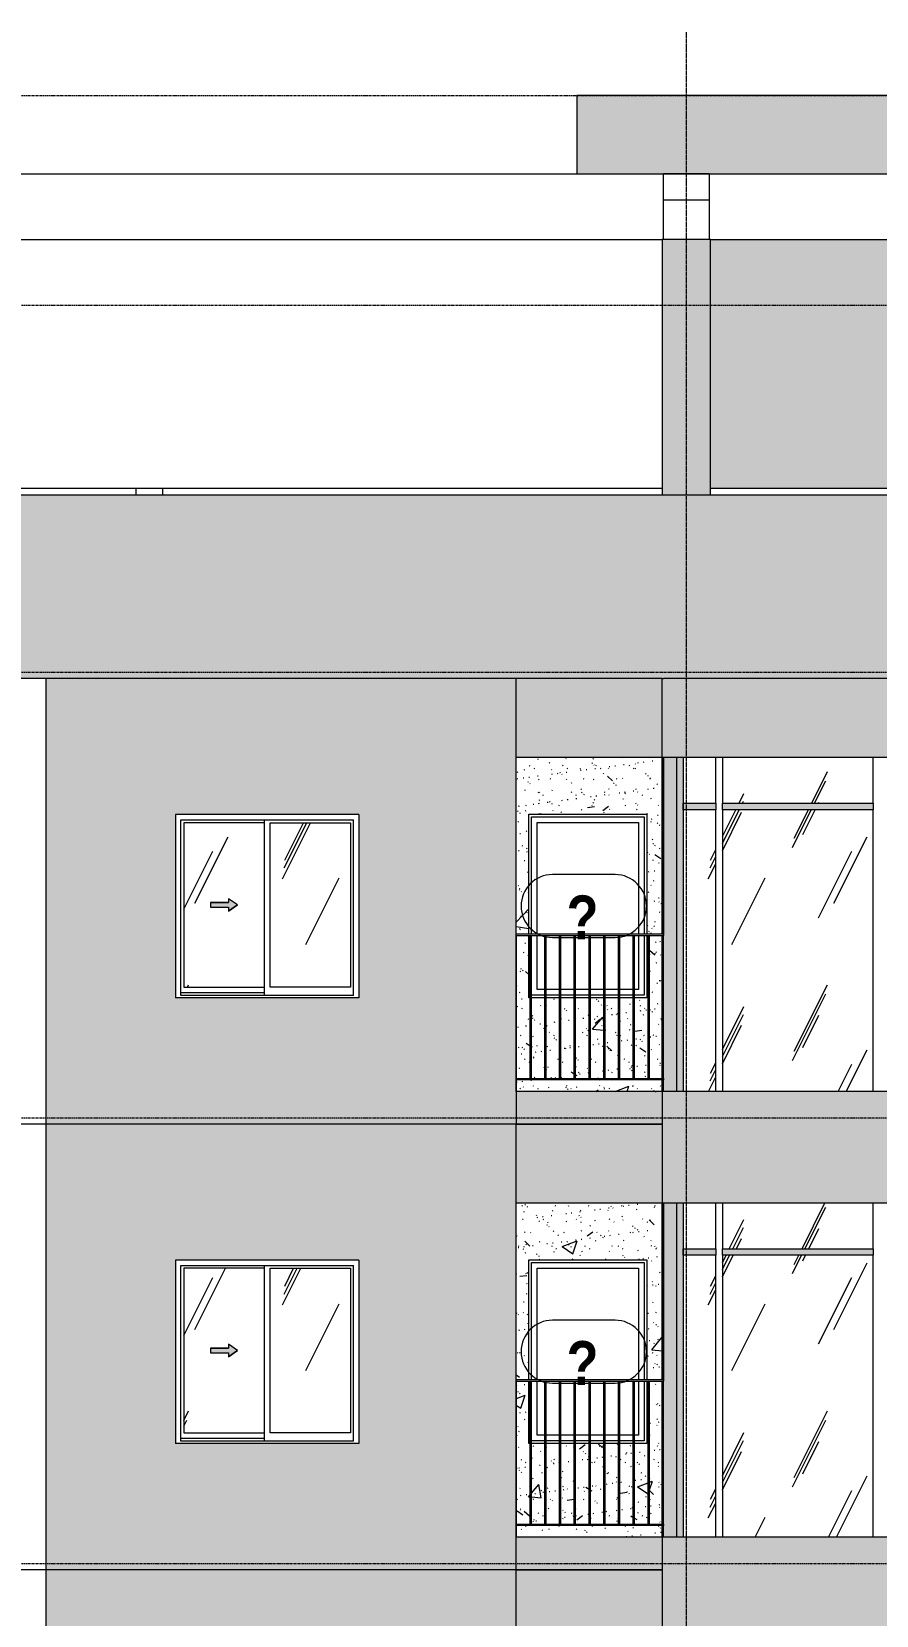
# Model space of a CAD drawing. Header units: millimetres. Extents: x -134153 to 99383, y -5233 to 35400.
# Drawn here: x -88550 to -82103, y 22203 to 34286 of the extents above; entities that cross this region are included whole.
import ezdxf

# ---------------------------------------------------------------- set-up
doc = ezdxf.new("R2010")
doc.units = ezdxf.units.MM
for name, pattern in [('1 NÉT CALL OUT', [6, 3, -3]), ('Centre', [31.75, 6.35, -4.7625, 15.875, -4.7625]), ('Grid Line', [22.225, 12.7, -3.175, 3.175, -3.175])]:
    doc.linetypes.add(name, pattern=pattern)
for name, color, linetype, lineweight in [('0-1', 7, 'Continuous', 5), ('A-DETL-GENF', 92, 'Continuous', 9), ('A-DETL-GENF-1', 92, '1 NÉT CALL OUT', 9), ('A-FLOR-1', 7, 'Continuous', 9), ('A-FLOR-HRAL-1', 253, 'Continuous', 9), ('A-FLOR-LEVL-2', 51, 'Centre', 9), ('A-GLAZ', 151, 'Continuous', 9), ('A-GLAZ-1', 253, 'Continuous', 9), ('A-GLAZ-2', 7, 'Continuous', 9), ('A-GLAZ-3', 7, '1 NÉT CALL OUT', 9), ('A-GLAZ-CURT', 52, 'Continuous', 9), ('A-GLAZ-CWMG', 51, 'Continuous', 9), ('A-GLAZ-IDEN', 152, 'Continuous', 9), ('A-WALL', 113, 'Continuous', 9), ('A-WALL-PATT-1', 9, 'Continuous', 9), ('A-WALL-PATT-2', 111, 'Continuous', 5), ('I-WALL', 2, 'Continuous', 9), ('I-WALL-1', 7, 'Continuous', 9), ('S-BEAM-1', 7, 'Continuous', 9), ('S-COLS', 52, 'Continuous', 9), ('S-COLS-1', 7, 'Continuous', 9), ('S-GRID-1', 1, 'Grid Line', 9)]:
    doc.layers.add(name, color=color, linetype=linetype, lineweight=lineweight)
doc.styles.add('Arial_B_1', font='arialbd_0.ttf', dxfattribs={"width": 0.85, "height": 336})
pattern_1 = [(50, (-81864.4, 1200), (1165.978, -102.01), [121.92, -1341.12]), (355, (-81864.4, 1200), (-225.554, 1222.763), [97.536, -1072.896]), (100.451, (-81767.3, 1191.5), (940.433, 1120.746), [103.616, -1139.776]), (46.184, (-81864.4, 1525.1), (1734.906, -269.074), [182.88, -2011.68]), (96.636, (-81719.9, 1502.7), (1519.38, 1583.54), [155.42, -1709.66]), (351.184, (-81864.4, 1525.1), (1519.39, 1583.52), [146.3, -1609.34]), (21, (-81701.9, 1443.8), (970.332, -654.498), [121.92, -1341.12]), (326, (-81701.9, 1443.8), (395.533, 1178.804), [97.536, -1072.896]), (71.451, (-81621, 1389.3), (1365.87, 524.296), [103.616, -1139.776]), (37.5, (-81864.44, 1200), (19.767, 541.153), [53.645, -1006.246, 53.645, -1035.507, -1076.96]), (37.5, (-81864.44, 1200), (19.767, 541.153), [-2149.043, 53.645, -1023.315]), (7.5, (-81864.44, 1200), (427.646, 641.156), [53.645, -567.334, 53.645, -981.862, -410.464]), (7.5, (-81864.44, 1200), (427.646, 641.156), [-1656.486, 53.645, -356.82]), (327.5, (-82226.95, 1200), (867.782, -36.665), [53.645, -352.755, 53.645, -1214.323, -1682.496]), (327.5, (-82226.95, 1200), (867.782, -36.665), [-1674.368, 53.645, -1628.85]), (317.5, (-82389.5, 1200), (948.028, 162.73), [53.645, -474.675, 53.645, -788.416, -1194.816]), (317.5, (-82389.5, 1200), (948.028, 162.73), [-1370.38, 53.645, -1141.17])]
pattern_2 = [(37.5, (-81864.44, 1200), (-5.1206, 156.61216), [5.364, -118.181, 5.364, -132.812, -132.08]), (37.5, (-81864.44, 1200), (-5.1206, 156.61216), [-261.722, 5.364, -126.716]), (7.5, (-81864.44, 1200), (143.847, 229.3842), [5.364, -61.285, 5.364, -105.989, -42.672]), (7.5, (-81864.44, 1200), (143.847, 229.3842), [-178.003, 5.364, -37.308]), (327.5, (-81964.42, 1200), (253.1176, 0.4601), [5.364, -35.276, 5.364, -140.94, -191.008]), (327.5, (-81964.42, 1200), (253.1176, 0.4601), [-186.944, 5.364, -185.644]), (317.5, (-81964.42, 1200), (244.3381, 71.3376), [5.364, -14.956, 5.364, -90.546, -109.728]), (317.5, (-81964.42, 1200), (244.3381, 71.3376), [-116.23, 5.364, -104.364])]
pattern_3 = [(63.435, (-79954.8, 1311.3), (-0.002, 1625.6), [567.96, -3066.99]), (63.435, (-81580.4, 1311.3), (-0.002, 1625.6), [567.96, -3066.99]), (63.435, (-79176.65, 1625.35), (-0.002, 1625.6), [567.96, -3066.99]), (63.435, (-80802.25, 1625.35), (-0.002, 1625.6), [567.96, -3066.99]), (63.435, (-79294.4, 1514.5), (-0.002, 1625.6), [567.96, -3066.99]), (63.435, (-80920, 1514.5), (-0.002, 1625.6), [567.96, -3066.99]), (63.435, (-79414.5, 2149.4), (-0.002, 1625.6), [276.055, -3358.9]), (63.435, (-81040.1, 2149.4), (-0.002, 1625.6), [276.055, -3358.9]), (63.435, (-79493, 2051.15), (-0.002, 1625.6), [567.96, -3066.99]), (63.435, (-81118.6, 2051.15), (-0.002, 1625.6), [567.96, -3066.99]), (63.435, (-79479.15, 2121.7), (-0.002, 1625.6), [567.96, -3066.99]), (63.435, (-81104.76, 2121.7), (-0.002, 1625.6), [567.96, -3066.99]), (63.435, (-80135, 1812.2), (-0.002, 1625.6), [567.96, -3066.99]), (63.435, (-81760.6, 1812.2), (-0.002, 1625.6), [567.96, -3066.99]), (63.435, (-80121.15, 1895.35), (-0.002, 1625.6), [567.96, -3066.99]), (63.435, (-81746.75, 1895.35), (-0.002, 1625.6), [567.96, -3066.99]), (63.435, (-80117.4, 1955.3), (-0.002, 1625.6), [567.96, -3066.99]), (63.435, (-81743, 1955.3), (-0.002, 1625.6), [567.96, -3066.99])]

# ---------------------------------------------------------------- blocks, each defined once
blk = doc.blocks.new('NCV_TKTC_KET CAU_rvt-1-TKCS_MẶT ĐỨNG HƯỚNG BẮC')
at = {"layer": 'A-FLOR-1'}
for p, q in [((-83728, 33200), (-83378, 33200)), ((-83378, 33000), (-83728, 33000))]:
    blk.add_line(p, q, dxfattribs=at)
at = {"layer": 'S-BEAM-1'}
for p, q in [((-91578, 33200), (-83728, 33200)), ((-83728, 32700), (-83728, 33200)), ((-83378, 33200), (-77528, 33200)), ((-83378, 33200), (-83378, 32700)), ((-91568, 32700), (-83738, 32700)), ((-83368, 32700), (-77538, 32700))]:
    blk.add_line(p, q, dxfattribs=at)
at = {"layer": 'S-COLS-1'}
blk.add_line((-83378, 33200), (-83728, 33200), dxfattribs=at)
blk = doc.blocks.new('M_Fixed - 900 x 1400-901191-TKCS_MẶT ĐỨNG HƯỚNG BẮC')
at = {"layer": 'A-GLAZ-2'}
for p, q in [((-62136, 7896), (-61274, 7896)), ((-62136, 7000), (-62136, 7896)), ((-61274, 7896), (-61274, 7000)), ((-62092, 7852), (-61318, 7852)), ((-62092, 7000), (-62092, 7852)), ((-61318, 7852), (-61318, 7000)), ((-62092, 6578), (-62092, 6990)), ((-61318, 6990), (-61318, 6578)), ((-61274, 6990), (-61274, 6534)), ((-62033, 6534), (-62135, 6534)), ((-62033, 6578), (-62092, 6578)), ((-61920, 6578), (-62023, 6578)), ((-61920, 6534), (-62023, 6534)), ((-61808, 6578), (-61910, 6578)), ((-61808, 6534), (-61910, 6534)), ((-61695, 6578), (-61798, 6578)), ((-61695, 6534), (-61798, 6534)), ((-61583, 6578), (-61685, 6578)), ((-61583, 6534), (-61685, 6534)), ((-61470, 6578), (-61573, 6578)), ((-61470, 6534), (-61573, 6534)), ((-61358, 6578), (-61460, 6578)), ((-61358, 6534), (-61460, 6534)), ((-61318, 6578), (-61348, 6578)), ((-61274, 6534), (-61348, 6534))]:
    blk.add_line(p, q, dxfattribs=at)
blk = doc.blocks.new('Railing - 10mm-901206-TKCS_MẶT ĐỨNG HƯỚNG BẮC')
at = {"layer": 'A-FLOR-HRAL-1'}
for p, q in [((-62145.064287, 5900), (-62145.064287, 6990)), ((-62135.064287, 5900), (-62135.064287, 6990))]:
    blk.add_line(p, q, dxfattribs=at)
blk = doc.blocks.new('Railing - 50 x 10mm-V96-TKCS_MẶT ĐỨNG HƯỚNG BẮC')
at = {"layer": 'A-FLOR-HRAL-1'}
for p in [(-84853, 23990), (-84848, 22800)]:
    blk.add_line(p, (-84848, 23990), dxfattribs=at)
blk = doc.blocks.new('Railing - 50 x 10mm-V97-TKCS_MẶT ĐỨNG HƯỚNG BẮC')
at = {"layer": 'A-FLOR-HRAL-1'}
for p, q in [((-83733, 23990), (-83728, 23990)), ((-83733, 22800), (-83733, 23990))]:
    blk.add_line(p, q, dxfattribs=at)
blk = doc.blocks.new('Railing - Railing-990164-TKCS_MẶT ĐỨNG HƯỚNG BẮC')
at = {"layer": 'A-FLOR-HRAL-1'}
for p, q in [((-84853, 22900), (-83728, 22900)), ((-83728, 22890), (-84853, 22890)), ((-83728, 22900), (-83728, 22890))]:
    blk.add_line(p, q, dxfattribs=at)
for name, p in [('Railing - 50 x 10mm-V96-TKCS_MẶT ĐỨNG HƯỚNG BẮC', (0, 0)), ('Railing - 10mm-901206-TKCS_MẶT ĐỨNG HƯỚNG BẮC', (-22600, 17000)), ('Railing - 10mm-901206-TKCS_MẶT ĐỨNG HƯỚNG BẮC', (-22488, 17000)), ('Railing - 10mm-901206-TKCS_MẶT ĐỨNG HƯỚNG BẮC', (-22375, 17000)), ('Railing - 10mm-901206-TKCS_MẶT ĐỨNG HƯỚNG BẮC', (-22263, 17000)), ('Railing - 10mm-901206-TKCS_MẶT ĐỨNG HƯỚNG BẮC', (-22150, 17000)), ('Railing - 10mm-901206-TKCS_MẶT ĐỨNG HƯỚNG BẮC', (-22038, 17000)), ('Railing - 10mm-901206-TKCS_MẶT ĐỨNG HƯỚNG BẮC', (-21925, 17000)), ('Railing - 10mm-901206-TKCS_MẶT ĐỨNG HƯỚNG BẮC', (-21813, 17000)), ('Railing - 10mm-901206-TKCS_MẶT ĐỨNG HƯỚNG BẮC', (-21700, 17000)), ('Railing - 50 x 10mm-V97-TKCS_MẶT ĐỨNG HƯỚNG BẮC', (0, 0))]:
    blk.add_blockref(name, p)
blk = doc.blocks.new('Top Rail Type - Top Rail_Internal_-990165-TKCS_MẶT ĐỨNG HƯỚNG BẮC')
at = {"layer": 'A-FLOR-HRAL-1'}
for p, q in [((-83728, 24000), (-84853, 24000)), ((-84853, 23990), (-83728, 23990)), ((-83728, 24000), (-83728, 23990))]:
    blk.add_line(p, q, dxfattribs=at)
blk = doc.blocks.new('NCV_TKTC_TANG 6 - 8_rvt-1-TKCS_MẶT ĐỨNG HƯỚNG BẮC')
at = {"layer": 'A-WALL-PATT-1'}
h = blk.add_hatch(dxfattribs=at)
h.set_pattern_fill('FP_2', color=256, style=0, pattern_type=2)
h.set_pattern_definition(pattern_1)
h.paths.add_polyline_path([(-84848, 22800), (-83738, 22800), (-83738, 22890), (-84848, 22890)])
h.paths.add_polyline_path([(-84295, 22900), (-84295, 23515), (-84398, 23515), (-84398, 22900)])
h.paths.add_polyline_path([(-83763, 22900), (-83738, 22900), (-83738, 23990), (-83835, 23990), (-83835, 22900), (-83764, 22900)])
h.paths.add_polyline_path([(-84408, 22900), (-84408, 23515), (-84510, 23515), (-84510, 22900)])
h.paths.add_polyline_path([(-84520, 22900), (-84520, 23515), (-84623, 23515), (-84623, 22900)])
h.paths.add_polyline_path([(-84633, 22900), (-84633, 23515), (-84735, 23515), (-84735, 22900)])
h.paths.add_polyline_path([(-84285, 22900), (-84183, 22900), (-84183, 23515), (-84285, 23515), (-84285, 23077)])
h.paths.add_polyline_path([(-84173, 22900), (-84070, 22900), (-84070, 23515), (-84173, 23515), (-84173, 23020)])
h.paths.add_polyline_path([(-84060, 22900), (-83958, 22900), (-83958, 23515), (-84060, 23515), (-84060, 22924)])
h.paths.add_polyline_path([(-84745, 22900), (-84745, 23515), (-84755, 23515), (-84755, 23990), (-84848, 23990), (-84848, 22900)])
h.paths.add_polyline_path([(-83845, 22900), (-83845, 23990), (-83855, 23990), (-83855, 23515), (-83948, 23515), (-83948, 22900)])
h.paths.add_polyline_path([(-83855, 24000), (-83738, 24000), (-83738, 25350), (-84853, 25350), (-84853, 24000), (-84755, 24000), (-84755, 24915), (-83855, 24915), (-83855, 24181)])
h = blk.add_hatch(dxfattribs=at)
h.set_pattern_fill('FP_3', color=256, style=0, pattern_type=2)
h.set_pattern_definition(pattern_2)
h.paths.add_polyline_path([(-84848, 22800), (-83738, 22800), (-83738, 22890), (-84848, 22890)])
h.paths.add_polyline_path([(-84295, 22900), (-84295, 23515), (-84398, 23515), (-84398, 22900)])
h.paths.add_polyline_path([(-83763, 22900), (-83738, 22900), (-83738, 23990), (-83835, 23990), (-83835, 22900), (-83764, 22900)])
h.paths.add_polyline_path([(-84408, 22900), (-84408, 23515), (-84510, 23515), (-84510, 22900)])
h.paths.add_polyline_path([(-84520, 22900), (-84520, 23515), (-84623, 23515), (-84623, 22900)])
h.paths.add_polyline_path([(-84633, 22900), (-84633, 23515), (-84735, 23515), (-84735, 22900)])
h.paths.add_polyline_path([(-84285, 22900), (-84183, 22900), (-84183, 23515), (-84285, 23515), (-84285, 23077)])
h.paths.add_polyline_path([(-84173, 22900), (-84070, 22900), (-84070, 23515), (-84173, 23515), (-84173, 23020)])
h.paths.add_polyline_path([(-84060, 22900), (-83958, 22900), (-83958, 23515), (-84060, 23515), (-84060, 22924)])
h.paths.add_polyline_path([(-84745, 22900), (-84745, 23515), (-84755, 23515), (-84755, 23990), (-84848, 23990), (-84848, 22900)])
h.paths.add_polyline_path([(-83845, 22900), (-83845, 23990), (-83855, 23990), (-83855, 23515), (-83948, 23515), (-83948, 22900)])
h.paths.add_polyline_path([(-83855, 24000), (-83738, 24000), (-83738, 25350), (-84853, 25350), (-84853, 24000), (-84755, 24000), (-84755, 24915), (-83855, 24915), (-83855, 24181)])
h = blk.add_hatch(dxfattribs=at)
h.set_pattern_fill('FP_2', color=256, style=0, pattern_type=2)
h.set_pattern_definition(pattern_1)
h.paths.add_polyline_path([(-83738, 22800), (-83733, 22800), (-83733, 22890), (-83738, 22890)])
h.paths.add_polyline_path([(-83737, 22900), (-83733, 22900), (-83734, 23990), (-83738, 23990), (-83738, 22900)])
h.paths.add_polyline_path([(-83738, 24000), (-83728, 24000), (-83729, 25350), (-83738, 25350), (-83738, 25285)])
h = blk.add_hatch(dxfattribs=at)
h.set_pattern_fill('FP_3', color=256, style=0, pattern_type=2)
h.set_pattern_definition(pattern_2)
h.paths.add_polyline_path([(-83738, 22800), (-83733, 22800), (-83733, 22890), (-83738, 22890)])
h.paths.add_polyline_path([(-83737, 22900), (-83733, 22900), (-83734, 23990), (-83738, 23990), (-83738, 22900)])
h.paths.add_polyline_path([(-83738, 24000), (-83728, 24000), (-83729, 25350), (-83738, 25350), (-83738, 25285)])
at = {"layer": 'I-WALL-1'}
for p, q in [((-83738, 24000), (-83738, 25350)), ((-83728, 25350), (-83728, 24000)), ((-84755, 24000), (-84755, 24915)), ((-84755, 24915), (-83855, 24915)), ((-83855, 24915), (-83855, 24000)), ((-84755, 23515), (-84755, 23990)), ((-83855, 23990), (-83855, 23515)), ((-83738, 22900), (-83738, 23990)), ((-84745, 23515), (-84755, 23515)), ((-84633, 23515), (-84735, 23515)), ((-84520, 23515), (-84623, 23515)), ((-84408, 23515), (-84510, 23515)), ((-84295, 23515), (-84398, 23515)), ((-84183, 23515), (-84285, 23515)), ((-84070, 23515), (-84173, 23515)), ((-83958, 23515), (-84060, 23515)), ((-83855, 23515), (-83948, 23515)), ((-83738, 22800), (-83738, 22890))]:
    blk.add_line(p, q, dxfattribs=at)
at = {"layer": 'A-FLOR-HRAL-1'}
for name in ['Top Rail Type - Top Rail_Internal_-990165-TKCS_MẶT ĐỨNG HƯỚNG BẮC', 'Railing - Railing-990164-TKCS_MẶT ĐỨNG HƯỚNG BẮC']:
    blk.add_blockref(name, (0, 0), dxfattribs=at)
at = {"layer": 'A-GLAZ-1'}
blk.add_blockref('M_Fixed - 900 x 1400-901191-TKCS_MẶT ĐỨNG HƯỚNG BẮC', (-22600, 17000), dxfattribs=at)
blk = doc.blocks.new('Railing - Railing-V98-TKCS_MẶT ĐỨNG HƯỚNG BẮC')
at = {"layer": 'A-FLOR-HRAL-1'}
for p, q in [((-84853, 26300), (-83728, 26300)), ((-83728, 26290), (-84853, 26290)), ((-83728, 26300), (-83728, 26290))]:
    blk.add_line(p, q, dxfattribs=at)
for name, p in [('Railing - 50 x 10mm-V96-TKCS_MẶT ĐỨNG HƯỚNG BẮC', (0, 3400)), ('Railing - 10mm-901206-TKCS_MẶT ĐỨNG HƯỚNG BẮC', (-22600, 20400)), ('Railing - 10mm-901206-TKCS_MẶT ĐỨNG HƯỚNG BẮC', (-22488, 20400)), ('Railing - 10mm-901206-TKCS_MẶT ĐỨNG HƯỚNG BẮC', (-22375, 20400)), ('Railing - 10mm-901206-TKCS_MẶT ĐỨNG HƯỚNG BẮC', (-22263, 20400)), ('Railing - 10mm-901206-TKCS_MẶT ĐỨNG HƯỚNG BẮC', (-22150, 20400)), ('Railing - 10mm-901206-TKCS_MẶT ĐỨNG HƯỚNG BẮC', (-22038, 20400)), ('Railing - 10mm-901206-TKCS_MẶT ĐỨNG HƯỚNG BẮC', (-21925, 20400)), ('Railing - 10mm-901206-TKCS_MẶT ĐỨNG HƯỚNG BẮC', (-21813, 20400)), ('Railing - 10mm-901206-TKCS_MẶT ĐỨNG HƯỚNG BẮC', (-21700, 20400)), ('Railing - 50 x 10mm-V97-TKCS_MẶT ĐỨNG HƯỚNG BẮC', (0, 3400))]:
    blk.add_blockref(name, p)
blk = doc.blocks.new('NCV_TKTC_TANG 6 - 8_rvt-2-TKCS_MẶT ĐỨNG HƯỚNG BẮC')
at = {"layer": 'A-WALL-PATT-1'}
h = blk.add_hatch(dxfattribs=at)
h.set_pattern_fill('FP_2', color=256, style=0, pattern_type=2)
h.set_pattern_definition(pattern_1)
h.paths.add_polyline_path([(-83763, 26200), (-83738, 26200), (-83738, 26290), (-84848, 26290), (-84848, 26200), (-83914, 26200)])
h.paths.add_polyline_path([(-83738, 26300), (-83738, 27390), (-83835, 27390), (-83835, 26300), (-83742, 26300)])
h.paths.add_polyline_path([(-84623, 26300), (-84520, 26300), (-84520, 26915), (-84623, 26915), (-84623, 26389)])
h.paths.add_polyline_path([(-84633, 26300), (-84633, 26915), (-84735, 26915), (-84735, 26300)])
h.paths.add_polyline_path([(-84745, 26300), (-84745, 26915), (-84755, 26915), (-84755, 27390), (-84848, 27390), (-84848, 26300)])
h.paths.add_polyline_path([(-84408, 26300), (-84408, 26915), (-84510, 26915), (-84510, 26300)])
h.paths.add_polyline_path([(-84398, 26300), (-84295, 26300), (-84295, 26915), (-84398, 26915), (-84398, 26389)])
h.paths.add_polyline_path([(-84285, 26300), (-84183, 26300), (-84183, 26915), (-84285, 26915), (-84285, 26389)])
h.paths.add_polyline_path([(-84173, 26300), (-84070, 26300), (-84070, 26915), (-84173, 26915), (-84173, 26389)])
h.paths.add_polyline_path([(-84060, 26300), (-83958, 26300), (-83958, 26915), (-84060, 26915), (-84060, 26324)])
h.paths.add_polyline_path([(-83948, 26300), (-83845, 26300), (-83845, 27390), (-83855, 27390), (-83855, 26915), (-83948, 26915), (-83948, 26389)])
h.paths.add_polyline_path([(-83855, 27400), (-83738, 27400), (-83738, 28750), (-84853, 28750), (-84853, 27400), (-84755, 27400), (-84755, 28315), (-83855, 28315), (-83855, 27493)])
h = blk.add_hatch(dxfattribs=at)
h.set_pattern_fill('FP_3', color=256, style=0, pattern_type=2)
h.set_pattern_definition(pattern_2)
h.paths.add_polyline_path([(-83763, 26200), (-83738, 26200), (-83738, 26290), (-84848, 26290), (-84848, 26200), (-83914, 26200)])
h.paths.add_polyline_path([(-83738, 26300), (-83738, 27390), (-83835, 27390), (-83835, 26300), (-83742, 26300)])
h.paths.add_polyline_path([(-84623, 26300), (-84520, 26300), (-84520, 26915), (-84623, 26915), (-84623, 26389)])
h.paths.add_polyline_path([(-84633, 26300), (-84633, 26915), (-84735, 26915), (-84735, 26300)])
h.paths.add_polyline_path([(-84745, 26300), (-84745, 26915), (-84755, 26915), (-84755, 27390), (-84848, 27390), (-84848, 26300)])
h.paths.add_polyline_path([(-84408, 26300), (-84408, 26915), (-84510, 26915), (-84510, 26300)])
h.paths.add_polyline_path([(-84398, 26300), (-84295, 26300), (-84295, 26915), (-84398, 26915), (-84398, 26389)])
h.paths.add_polyline_path([(-84285, 26300), (-84183, 26300), (-84183, 26915), (-84285, 26915), (-84285, 26389)])
h.paths.add_polyline_path([(-84173, 26300), (-84070, 26300), (-84070, 26915), (-84173, 26915), (-84173, 26389)])
h.paths.add_polyline_path([(-84060, 26300), (-83958, 26300), (-83958, 26915), (-84060, 26915), (-84060, 26324)])
h.paths.add_polyline_path([(-83948, 26300), (-83845, 26300), (-83845, 27390), (-83855, 27390), (-83855, 26915), (-83948, 26915), (-83948, 26389)])
h.paths.add_polyline_path([(-83855, 27400), (-83738, 27400), (-83738, 28750), (-84853, 28750), (-84853, 27400), (-84755, 27400), (-84755, 28315), (-83855, 28315), (-83855, 27493)])
h = blk.add_hatch(dxfattribs=at)
h.set_pattern_fill('FP_3', color=256, style=0, pattern_type=2)
h.set_pattern_definition(pattern_2)
h.paths.add_polyline_path([(-83738, 26200), (-83733, 26200), (-83733, 26290), (-83738, 26290)])
h.paths.add_polyline_path([(-83738, 26300), (-83733, 26300), (-83734, 27390), (-83738, 27390), (-83738, 26300)])
h.paths.add_polyline_path([(-83738, 27400), (-83728, 27400), (-83729, 28750), (-83738, 28750), (-83738, 27493)])
at = {"layer": 'I-WALL-1'}
for p, q in [((-83738, 27400), (-83738, 28750)), ((-83728, 28750), (-83728, 27400)), ((-84755, 27400), (-84755, 28315)), ((-84755, 28315), (-83855, 28315)), ((-83855, 28315), (-83855, 27400)), ((-84755, 26915), (-84755, 27390)), ((-83855, 27390), (-83855, 26915)), ((-83738, 26300), (-83738, 27390)), ((-84745, 26915), (-84755, 26915)), ((-84633, 26915), (-84735, 26915)), ((-84520, 26915), (-84623, 26915)), ((-84408, 26915), (-84510, 26915)), ((-84295, 26915), (-84398, 26915)), ((-84183, 26915), (-84285, 26915)), ((-84070, 26915), (-84173, 26915)), ((-83958, 26915), (-84060, 26915)), ((-83855, 26915), (-83948, 26915)), ((-83738, 26200), (-83738, 26290))]:
    blk.add_line(p, q, dxfattribs=at)
at = {"layer": 'A-FLOR-HRAL-1'}
for name, p in [('Top Rail Type - Top Rail_Internal_-990165-TKCS_MẶT ĐỨNG HƯỚNG BẮC', (0, 3400)), ('Railing - Railing-V98-TKCS_MẶT ĐỨNG HƯỚNG BẮC', (0, 0))]:
    blk.add_blockref(name, p, dxfattribs=at)
at = {"layer": 'A-GLAZ-1'}
blk.add_blockref('M_Fixed - 900 x 1400-901191-TKCS_MẶT ĐỨNG HƯỚNG BẮC', (-22600, 20400), dxfattribs=at)
blk = doc.blocks.new('G1_SOF - BO TRU - 200x200-3061822-TKCS_MẶT ĐỨNG HƯỚNG BẮC')
at = {"layer": 'S-COLS'}
for p, q in [((-56952, 30750), (-56952, 30800)), ((-56752, 30800), (-56952, 30800)), ((-56752, 30800), (-56752, 30750))]:
    blk.add_line(p, q, dxfattribs=at)
blk = doc.blocks.new('1_FAMILY RVT - W01-WxH 1400x1400xmm-V193-TKCS_MẶT ĐỨNG HƯỚNG BẮC')
at = {"layer": 'A-DETL-GENF-1'}
blk.add_hatch(color=256, dxfattribs=at).paths.add_polyline_path([(-87048, 24176), (-86980, 24224), (-87048, 24271), (-87048, 24241), (-87184, 24241), (-87184, 24207), (-87048, 24207)])
at = {"layer": 'A-GLAZ'}
h = blk.add_hatch(dxfattribs=at)
h.set_pattern_fill('FP_1', color=256, style=0, pattern_type=2)
h.set_pattern_definition(pattern_3)
h.paths.add_polyline_path([(-86775, 23597), (-86775, 24851), (-87389, 24851), (-87389, 23597), (-86936, 23597)])
h.paths.add_polyline_path([(-87048, 24176), (-87048, 24207), (-87184, 24207), (-87184, 24241), (-87048, 24241), (-87048, 24271), (-86980, 24224), (-87005, 24207)])
h = blk.add_hatch(dxfattribs=at)
h.set_pattern_fill('FP_1', color=256, style=0, pattern_type=2)
h.set_pattern_definition(pattern_3)
h.paths.add_polyline_path([(-86730, 23597), (-86116, 23597), (-86116, 24851), (-86730, 24851), (-86730, 24474)])
at = {"layer": 'A-DETL-GENF'}
for p, q in [((-87184, 24241), (-87184, 24207)), ((-87184, 24241), (-87048, 24241)), ((-87048, 24241), (-87184, 24241)), ((-87184, 24241), (-87184, 24207)), ((-87184, 24207), (-87048, 24207)), ((-87184, 24207), (-87048, 24207)), ((-87048, 24271), (-87048, 24241)), ((-86980, 24224), (-87048, 24271)), ((-86980, 24224), (-87048, 24271)), ((-87048, 24271), (-87048, 24241)), ((-86980, 24224), (-87048, 24176)), ((-87048, 24176), (-86980, 24224)), ((-87048, 24207), (-87048, 24176)), ((-87048, 24207), (-87048, 24176))]:
    blk.add_line(p, q, dxfattribs=at)
at = {"layer": 'A-GLAZ'}
for p, q in [((-86053, 24914), (-87453, 24914)), ((-87453, 24914), (-87453, 23514)), ((-86053, 24914), (-86053, 23514)), ((-87412, 24873), (-86093, 24873)), ((-87412, 23533), (-87412, 24873)), ((-87389, 24851), (-87389, 23597)), ((-86775, 24851), (-87389, 24851)), ((-86775, 24873), (-86775, 23533)), ((-86730, 23597), (-86730, 24851)), ((-86730, 24851), (-86116, 24851)), ((-86116, 24851), (-86116, 23597)), ((-86093, 23533), (-86093, 24873)), ((-87389, 23597), (-86775, 23597)), ((-86116, 23597), (-86730, 23597)), ((-86053, 23514), (-87453, 23514)), ((-86775, 23553), (-87412, 23553)), ((-86775, 23553), (-87412, 23553)), ((-86093, 23533), (-87412, 23533))]:
    blk.add_line(p, q, dxfattribs=at)
blk = doc.blocks.new('Rectangular Mullion - 50 x 100mm-1838999-TKCS_MẶT ĐỨNG HƯỚNG BẮC')
at = {"layer": 'A-GLAZ-CWMG'}
blk.add_hatch(color=256, dxfattribs=at).paths.add_polyline_path([(-83577.564287, 5800), (-83577.564287, 7975), (-83627.564287, 7975), (-83627.564287, 5800)])
for p, q in [((-83627.564287, 7975), (-83627.564287, 5800)), ((-83577.564287, 7975), (-83577.564287, 7950))]:
    blk.add_line(p, q, dxfattribs=at)
blk = doc.blocks.new('System Panel - Glazed-V201-TKCS_MẶT ĐỨNG HƯỚNG BẮC')
at = {"layer": 'A-GLAZ-CURT'}
h = blk.add_hatch(dxfattribs=at)
h.set_pattern_fill('FP_1', color=256, style=0, pattern_type=2)
h.set_pattern_definition(pattern_3)
h.paths.add_polyline_path([(-82128, 22800), (-82128, 24950), (-83278, 24950), (-83278, 22800)])
for p, q in [((-82128, 24950), (-83278, 24950)), ((-83278, 24950), (-83278, 22800)), ((-82128, 22800), (-82128, 24950))]:
    blk.add_line(p, q, dxfattribs=at)
blk = doc.blocks.new('System Panel - Glazed-V202-TKCS_MẶT ĐỨNG HƯỚNG BẮC')
at = {"layer": 'A-GLAZ-CURT'}
h = blk.add_hatch(dxfattribs=at)
h.set_pattern_fill('FP_1', color=256, style=0, pattern_type=2)
h.set_pattern_definition(pattern_3)
h.paths.add_polyline_path([(-83328, 22800), (-83328, 24950), (-83578, 24950), (-83578, 22800)])
for p, q in [((-83328, 24950), (-83578, 24950)), ((-83578, 24950), (-83578, 22800)), ((-83328, 22800), (-83328, 24950))]:
    blk.add_line(p, q, dxfattribs=at)
blk = doc.blocks.new('System Panel - Glazed-V207-TKCS_MẶT ĐỨNG HƯỚNG BẮC')
at = {"layer": 'A-GLAZ-CURT'}
h = blk.add_hatch(dxfattribs=at)
h.set_pattern_fill('FP_1', color=256, style=0, pattern_type=2)
h.set_pattern_definition(pattern_3)
h.paths.add_polyline_path([(-82128, 25000), (-82128, 25350), (-83278, 25350), (-83278, 25000)])
for p, q in [((-83278, 25350), (-83278, 25000)), ((-82128, 25000), (-82128, 25350)), ((-83278, 25000), (-82128, 25000))]:
    blk.add_line(p, q, dxfattribs=at)
blk = doc.blocks.new('System Panel - Glazed-V208-TKCS_MẶT ĐỨNG HƯỚNG BẮC')
at = {"layer": 'A-GLAZ-CURT'}
for p, q in [((-83578, 25350), (-83578, 25000)), ((-83328, 25000), (-83328, 25350)), ((-83578, 25000), (-83328, 25000))]:
    blk.add_line(p, q, dxfattribs=at)
blk = doc.blocks.new('Rectangular Mullion - 50 x 100mm-1839000-TKCS_MẶT ĐỨNG HƯỚNG BẮC')
at = {"layer": 'A-GLAZ-CWMG'}
blk.add_hatch(color=256, dxfattribs=at).paths.add_polyline_path([(-83577.564287, 7975), (-83577.564287, 8350), (-83627.564287, 8350), (-83627.564287, 7975)])
for p, q in [((-83627.564287, 8350), (-83627.564287, 7975)), ((-83577.564287, 8000), (-83577.564287, 7975))]:
    blk.add_line(p, q, dxfattribs=at)
blk = doc.blocks.new('Rectangular Mullion - 50 x 100mm-1838991-TKCS_MẶT ĐỨNG HƯỚNG BẮC')
at = {"layer": 'A-GLAZ-CWMG'}
blk.add_hatch(color=256, dxfattribs=at).paths.add_polyline_path([(-79678, 7950), (-78528, 7950), (-78528, 8000), (-79678, 8000)])
for p, q in [((-79678, 7950), (-79678, 8000)), ((-78528, 8000), (-78528, 7950))]:
    blk.add_line(p, q, dxfattribs=at)
blk = doc.blocks.new('Rectangular Mullion - 50 x 100mm-1901961-TKCS_MẶT ĐỨNG HƯỚNG BẮC')
at = {"layer": 'A-GLAZ-CWMG'}
blk.add_hatch(color=256, dxfattribs=at).paths.add_polyline_path([(-83328, 7950), (-83328, 8000), (-83578, 8000), (-83578, 7950)])
for p, q in [((-83578, 7950), (-83578, 8000)), ((-83328, 8000), (-83328, 7950))]:
    blk.add_line(p, q, dxfattribs=at)
blk = doc.blocks.new('Rectangular Mullion - 50 x 100mm-1286808-TKCS_MẶT ĐỨNG HƯỚNG BẮC')
at = {"layer": 'A-GLAZ-CWMG'}
blk.add_hatch(color=256, dxfattribs=at).paths.add_polyline_path([(-83627.564287, 5800), (-83627.564287, 7975), (-83727.564287, 7975), (-83727.564287, 5800)])
blk.add_line((-83727.564287, 5800), (-83727.564287, 7975), dxfattribs=at)
blk = doc.blocks.new('Rectangular Mullion - 50 x 100mm-1901971-TKCS_MẶT ĐỨNG HƯỚNG BẮC')
at = {"layer": 'A-GLAZ-CWMG'}
blk.add_hatch(color=256, dxfattribs=at).paths.add_polyline_path([(-83627.564287, 7975), (-83627.564287, 8350), (-83727.564287, 8350), (-83727.564287, 7975)])
blk.add_line((-83727.564287, 7975), (-83727.564287, 8350), dxfattribs=at)
blk = doc.blocks.new('1_FAMILY RVT - W01-WxH 1400x1400xmm-V217-TKCS_MẶT ĐỨNG HƯỚNG BẮC')
at = {"layer": 'A-DETL-GENF-1'}
blk.add_hatch(color=256, dxfattribs=at).paths.add_polyline_path([(-87048, 27576), (-86980, 27624), (-87048, 27671), (-87048, 27641), (-87184, 27641), (-87184, 27607), (-87048, 27607)])
at = {"layer": 'A-GLAZ'}
h = blk.add_hatch(dxfattribs=at)
h.set_pattern_fill('FP_1', color=256, style=0, pattern_type=2)
h.set_pattern_definition(pattern_3)
h.paths.add_polyline_path([(-87389, 26997), (-86775, 26997), (-86775, 28251), (-87389, 28251), (-87389, 27493)])
h.paths.add_polyline_path([(-87048, 27576), (-87048, 27607), (-87184, 27607), (-87184, 27641), (-87048, 27641), (-87048, 27671), (-86980, 27624), (-87005, 27607)])
h = blk.add_hatch(dxfattribs=at)
h.set_pattern_fill('FP_1', color=256, style=0, pattern_type=2)
h.set_pattern_definition(pattern_3)
h.paths.add_polyline_path([(-86730, 26997), (-86116, 26997), (-86116, 28251), (-86730, 28251), (-86730, 27493)])
at = {"layer": 'A-DETL-GENF'}
for p, q in [((-87048, 27671), (-87048, 27641)), ((-86980, 27624), (-87048, 27671)), ((-86980, 27624), (-87048, 27671)), ((-87048, 27671), (-87048, 27641)), ((-87184, 27641), (-87184, 27607)), ((-87184, 27641), (-87048, 27641)), ((-87048, 27641), (-87184, 27641)), ((-87184, 27641), (-87184, 27607)), ((-87184, 27607), (-87048, 27607)), ((-87184, 27607), (-87048, 27607)), ((-86980, 27624), (-87048, 27576)), ((-87048, 27576), (-86980, 27624)), ((-87048, 27607), (-87048, 27576)), ((-87048, 27607), (-87048, 27576))]:
    blk.add_line(p, q, dxfattribs=at)
at = {"layer": 'A-GLAZ'}
for p, q in [((-86053, 28314), (-87453, 28314)), ((-87453, 28314), (-87453, 26914)), ((-87412, 28273), (-86093, 28273)), ((-87412, 26933), (-87412, 28273)), ((-86775, 28273), (-86775, 26933)), ((-86093, 26933), (-86093, 28273)), ((-86053, 28314), (-86053, 26914)), ((-87389, 28251), (-87389, 26997)), ((-86775, 28251), (-87389, 28251)), ((-86730, 26997), (-86730, 28251)), ((-86730, 28251), (-86116, 28251)), ((-86116, 28251), (-86116, 26997)), ((-86775, 26953), (-87412, 26953)), ((-86775, 26953), (-87412, 26953)), ((-87389, 26997), (-86775, 26997)), ((-86116, 26997), (-86730, 26997)), ((-86053, 26914), (-87453, 26914)), ((-86093, 26933), (-87412, 26933))]:
    blk.add_line(p, q, dxfattribs=at)
blk = doc.blocks.new('System Panel - Glazed-V225-TKCS_MẶT ĐỨNG HƯỚNG BẮC')
at = {"layer": 'A-GLAZ-CURT'}
h = blk.add_hatch(dxfattribs=at)
h.set_pattern_fill('FP_1', color=256, style=0, pattern_type=2)
h.set_pattern_definition(pattern_3)
h.paths.add_polyline_path([(-82128, 26200), (-82128, 28350), (-83278, 28350), (-83278, 26200)])
for p, q in [((-82128, 28350), (-83278, 28350)), ((-83278, 28350), (-83278, 26200)), ((-82128, 26200), (-82128, 28350))]:
    blk.add_line(p, q, dxfattribs=at)
blk = doc.blocks.new('System Panel - Glazed-V226-TKCS_MẶT ĐỨNG HƯỚNG BẮC')
at = {"layer": 'A-GLAZ-CURT'}
h = blk.add_hatch(dxfattribs=at)
h.set_pattern_fill('FP_1', color=256, style=0, pattern_type=2)
h.set_pattern_definition(pattern_3)
h.paths.add_polyline_path([(-83328, 26200), (-83328, 28350), (-83578, 28350), (-83578, 26200)])
for p, q in [((-83328, 28350), (-83578, 28350)), ((-83578, 28350), (-83578, 26200)), ((-83328, 26200), (-83328, 28350))]:
    blk.add_line(p, q, dxfattribs=at)
blk = doc.blocks.new('System Panel - Glazed-V231-TKCS_MẶT ĐỨNG HƯỚNG BẮC')
at = {"layer": 'A-GLAZ-CURT'}
h = blk.add_hatch(dxfattribs=at)
h.set_pattern_fill('FP_1', color=256, style=0, pattern_type=2)
h.set_pattern_definition(pattern_3)
h.paths.add_polyline_path([(-82128, 28400), (-82128, 28750), (-83278, 28750), (-83278, 28400)])
for p, q in [((-83278, 28750), (-83278, 28400)), ((-82128, 28400), (-82128, 28750)), ((-83278, 28400), (-82128, 28400))]:
    blk.add_line(p, q, dxfattribs=at)
blk = doc.blocks.new('System Panel - Glazed-V232-TKCS_MẶT ĐỨNG HƯỚNG BẮC')
at = {"layer": 'A-GLAZ-CURT'}
for p, q in [((-83578, 28750), (-83578, 28400)), ((-83328, 28400), (-83328, 28750)), ((-83578, 28400), (-83328, 28400))]:
    blk.add_line(p, q, dxfattribs=at)
blk = doc.blocks.new('SSA-WINDOW TAG - 10-2062020-TKCS_MẶT ĐỨNG HƯỚNG BẮC')
at = {"layer": 'A-GLAZ-IDEN'}
for p, q in [((-121345.064287, 10854.4), (-121822.564287, 10854.4)), ((-121822.564287, 10374.4), (-121345.064287, 10374.4))]:
    blk.add_line(p, q, dxfattribs=at)
for centre, start, end in [((-121822.564287, 10614.4), 90, 270), ((-121345.064287, 10614.4), 270, 90)]:
    blk.add_arc(centre, 240, start, end, dxfattribs=at)

msp = doc.modelspace()

# ---------------------------------------------------------------- hatches: boundary and pattern name
at = {"layer": 'A-WALL-PATT-2'}
for points in [[(-77177.6, 33200), (-76442.6, 33200), (-76442.6, 33800), (-84387.6, 33800), (-84387.6, 33200), (-77416.5, 33200)], [(-83367.5, 30750), (-83367.5, 32700), (-83737.6, 32700), (-83737.6, 30750)], [(-77537.6, 30800), (-77537.6, 32700), (-83367.5, 32700), (-83367.5, 30800), (-80352.6, 30800)], [(-105942.6, 29350), (-77527.6, 29350), (-77527.6, 29400), (-77177.6, 29400), (-77177.6, 29350), (-54962.6, 29350), (-54962.6, 30750), (-105942.6, 30750), (-105942.6, 29485.2)], [(-77167.6, 28750), (-76052.6, 28750), (-76052.6, 29350), (-84852.6, 29350), (-84852.6, 28750), (-83737.6, 28750), (-83737.6, 29350), (-77167.6, 29350)], [(-83727.6, 28750), (-83727.6, 29350), (-83737.6, 29350), (-83737.6, 28750)], [(-83727.6, 28750), (-77167.6, 28750), (-77167.6, 29350), (-83727.6, 29350)], [(-83762.9, 25950), (-83737.6, 25950), (-83737.6, 26200), (-84852.6, 26200), (-84852.6, 25950)], [(-77177.6, 25350), (-77177.6, 26200), (-83737.6, 26200), (-83737.6, 25350), (-77416.5, 25350)], [(-83762.9, 22550), (-83737.6, 22550), (-83737.6, 22800), (-84852.6, 22800), (-84852.6, 22550)], [(-80589.7, 21950), (-77177.6, 21950), (-77177.6, 22800), (-83737.6, 22800), (-83737.6, 21950)]]:
    msp.add_hatch(color=256, dxfattribs=at).paths.add_polyline_path(points)
h = msp.add_hatch(color=256, dxfattribs=at)
h.paths.add_polyline_path([(-88442.6, 25950), (-84852.6, 25950), (-84852.6, 29350), (-88442.6, 29350), (-88442.6, 25951.8)])
h.paths.add_polyline_path([(-86052.6, 26914.4), (-87452.6, 26914.4), (-87452.6, 28314.4), (-86052.6, 28314.4), (-86052.6, 26933.5)])
h = msp.add_hatch(color=256, dxfattribs=at)
h.paths.add_polyline_path([(-88442.6, 22550), (-84852.6, 22550), (-84852.6, 25950), (-88442.6, 25949.2), (-88442.6, 22551.8)])
h.paths.add_polyline_path([(-86093.5, 23514.4), (-87452.6, 23514.4), (-87452.6, 24914.4), (-86052.6, 24914.4), (-86052.6, 23514.4)])
h = msp.add_hatch(color=256, dxfattribs=at)
h.paths.add_polyline_path([(-84852.6, 25350), (-83737.6, 25350), (-83737.6, 25950), (-84852.6, 25950)])
h.paths.add_polyline_path([(-77167.6, 25350), (-76052.6, 25350), (-76052.6, 25950), (-77167.6, 25950), (-77167.6, 25800)])
h = msp.add_hatch(color=256, dxfattribs=at)
h.paths.add_polyline_path([(-88442.6, 19150), (-84852.6, 19150), (-84852.6, 22550), (-88442.6, 22549.2), (-88442.6, 19151.8)])
h.paths.add_polyline_path([(-86093.5, 20114.4), (-87452.6, 20114.4), (-87452.6, 21514.4), (-86052.6, 21514.4), (-86052.6, 20114.4)])
h = msp.add_hatch(color=256, dxfattribs=at)
h.paths.add_polyline_path([(-77167.6, 21950), (-76052.6, 21950), (-76052.6, 22550), (-77167.6, 22550), (-77167.6, 21972.6)])
h.paths.add_polyline_path([(-83737.6, 21950), (-83737.6, 22550), (-84852.6, 22550), (-84852.6, 21950), (-83762.9, 21950)])

# ---------------------------------------------------------------- linework, layer by layer
at = {"layer": 'A-FLOR-LEVL-2'}
for p, q in [((-134152.6, 33800), (-25724.3, 33800)), ((-134152.6, 32200), (-25724.3, 32200)), ((-134152.6, 29400), (-25724.3, 29400)), ((-134152.6, 26000), (-25724.3, 26000)), ((-134152.6, 22600), (-25724.3, 22600))]:
    msp.add_line(p, q, dxfattribs=at)
at = {"layer": 'A-WALL'}
for p, q in [((-83367.5, 32700), (-83737.6, 32700)), ((-83737.6, 32700), (-83737.6, 30750)), ((-83367.5, 30750), (-83367.5, 32700)), ((-83737.6, 30800), (-91567.5, 30800)), ((-77537.6, 30800), (-83367.5, 30800)), ((-88452.6, 29350), (-95052.6, 29350)), ((-84852.6, 29350), (-88452.6, 29350)), ((-88442.6, 29350), (-88442.6, 5550)), ((-84852.6, 26200), (-84852.6, 29350)), ((-84852.6, 25950), (-98652.6, 25950)), ((-84852.6, 25950), (-88452.6, 25950)), ((-84852.6, 19400), (-84852.6, 25950)), ((-84852.6, 22550), (-98652.6, 22550)), ((-84852.6, 22550), (-88452.6, 22550))]:
    msp.add_line(p, q, dxfattribs=at)
at = {"layer": 'I-WALL'}
for p, q in [((-76442.6, 33800), (-84387.6, 33800)), ((-84387.6, 33800), (-84387.6, 33200)), ((-34062.6, 30750), (-105942.6, 30750)), ((-83737.6, 29350), (-84852.6, 29350)), ((-83737.6, 28750), (-83737.6, 29350)), ((-83737.6, 29350), (-83727.6, 29350)), ((-77167.6, 29350), (-83727.6, 29350)), ((-84852.6, 28750), (-83727.6, 28750)), ((-83727.6, 28750), (-77167.6, 28750)), ((-84852.6, 26200), (-84852.6, 25950)), ((-76052.6, 26200), (-84852.6, 26200)), ((-83737.6, 26200), (-83737.6, 25350)), ((-83737.6, 25950), (-84852.6, 25950)), ((-84852.6, 25950), (-83737.6, 25950)), ((-84852.6, 25350), (-83737.6, 25350)), ((-83737.6, 25350), (-77177.6, 25350)), ((-76052.6, 22800), (-84852.6, 22800)), ((-83737.6, 22800), (-83737.6, 21950)), ((-83737.6, 22550), (-84852.6, 22550)), ((-84852.6, 22550), (-83737.6, 22550))]:
    msp.add_line(p, q, dxfattribs=at)
at = {"layer": 'S-GRID-1'}
for p, q in [((-83552.6, 30285.9), (-83552.6, 34285.9)), ((-83552.6, 207.3), (-83552.6, 30285.9))]:
    msp.add_line(p, q, dxfattribs=at)

# ---------------------------------------------------------------- block references
at = {"layer": '0-1'}
for name in ['NCV_TKTC_KET CAU_rvt-1-TKCS_MẶT ĐỨNG HƯỚNG BẮC', 'NCV_TKTC_TANG 6 - 8_rvt-2-TKCS_MẶT ĐỨNG HƯỚNG BẮC', 'NCV_TKTC_TANG 6 - 8_rvt-1-TKCS_MẶT ĐỨNG HƯỚNG BẮC']:
    msp.add_blockref(name, (0, 0), dxfattribs=at)
at = {"layer": 'A-GLAZ-3'}
for name in ['1_FAMILY RVT - W01-WxH 1400x1400xmm-V217-TKCS_MẶT ĐỨNG HƯỚNG BẮC', '1_FAMILY RVT - W01-WxH 1400x1400xmm-V193-TKCS_MẶT ĐỨNG HƯỚNG BẮC']:
    msp.add_blockref(name, (0, 0), dxfattribs=at)
at = {"layer": 'A-GLAZ-CURT'}
for name in ['System Panel - Glazed-V232-TKCS_MẶT ĐỨNG HƯỚNG BẮC', 'System Panel - Glazed-V231-TKCS_MẶT ĐỨNG HƯỚNG BẮC', 'System Panel - Glazed-V226-TKCS_MẶT ĐỨNG HƯỚNG BẮC', 'System Panel - Glazed-V225-TKCS_MẶT ĐỨNG HƯỚNG BẮC', 'System Panel - Glazed-V208-TKCS_MẶT ĐỨNG HƯỚNG BẮC', 'System Panel - Glazed-V207-TKCS_MẶT ĐỨNG HƯỚNG BẮC', 'System Panel - Glazed-V202-TKCS_MẶT ĐỨNG HƯỚNG BẮC', 'System Panel - Glazed-V201-TKCS_MẶT ĐỨNG HƯỚNG BẮC']:
    msp.add_blockref(name, (0, 0), dxfattribs=at)
at = {"layer": 'A-GLAZ-CWMG'}
for name, p in [('Rectangular Mullion - 50 x 100mm-1901971-TKCS_MẶT ĐỨNG HƯỚNG BẮC', (0, 20400)), ('Rectangular Mullion - 50 x 100mm-1839000-TKCS_MẶT ĐỨNG HƯỚNG BẮC', (0, 20400)), ('Rectangular Mullion - 50 x 100mm-1901961-TKCS_MẶT ĐỨNG HƯỚNG BẮC', (0, 20400)), ('Rectangular Mullion - 50 x 100mm-1838991-TKCS_MẶT ĐỨNG HƯỚNG BẮC', (-3600, 20400)), ('Rectangular Mullion - 50 x 100mm-1286808-TKCS_MẶT ĐỨNG HƯỚNG BẮC', (0, 20400)), ('Rectangular Mullion - 50 x 100mm-1838999-TKCS_MẶT ĐỨNG HƯỚNG BẮC', (0, 20400)), ('Rectangular Mullion - 50 x 100mm-1901971-TKCS_MẶT ĐỨNG HƯỚNG BẮC', (0, 17000)), ('Rectangular Mullion - 50 x 100mm-1839000-TKCS_MẶT ĐỨNG HƯỚNG BẮC', (0, 17000)), ('Rectangular Mullion - 50 x 100mm-1286808-TKCS_MẶT ĐỨNG HƯỚNG BẮC', (0, 17000)), ('Rectangular Mullion - 50 x 100mm-1838999-TKCS_MẶT ĐỨNG HƯỚNG BẮC', (0, 17000)), ('Rectangular Mullion - 50 x 100mm-1901961-TKCS_MẶT ĐỨNG HƯỚNG BẮC', (0, 17000)), ('Rectangular Mullion - 50 x 100mm-1838991-TKCS_MẶT ĐỨNG HƯỚNG BẮC', (-3600, 17000))]:
    msp.add_blockref(name, p, dxfattribs=at)
at = {"layer": 'A-GLAZ-IDEN'}
for p in [(37248, 17000.6), (37248, 13600.6)]:
    msp.add_blockref('SSA-WINDOW TAG - 10-2062020-TKCS_MẶT ĐỨNG HƯỚNG BẮC', p, dxfattribs=at)
at = {"layer": 'S-COLS'}
msp.add_blockref('G1_SOF - BO TRU - 200x200-3061822-TKCS_MẶT ĐỨNG HƯỚNG BẮC', (-30800, 0), dxfattribs=at)

# ---------------------------------------------------------------- texts
at = {"layer": 'A-GLAZ-IDEN', "char_height": 336, "width": 251.6, "attachment_point": 5, "line_spacing_factor": 0.936439, "style": 'Arial_B_1'}
for insert in [(-84345.1, 27527.7), (-84345.1, 24127.7)]:
    msp.add_mtext('\\pt6.80064,13.60128,20.39856,27.1992,33.99984,40.80048,47.60112,54.3984,61.19904,67.99968,74.80032,81.60096,88.4016,95.19888,101.99952,108.80016,115.6008,122.40144,129.19872,135.99936,142.8,149.60064,156.40128,163.19856,169.9992,176.79984,183.60048,190.40112,197.1984,203.99904,210.79968,217.60032;?', dxfattribs=dict(at, insert=insert))

doc.saveas('drawing.dxf')
